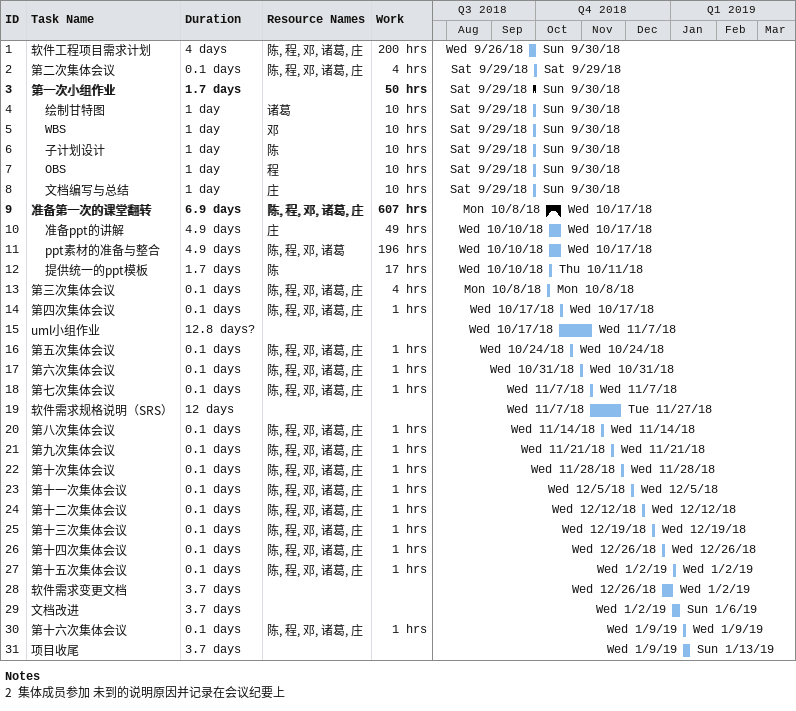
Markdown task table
| ID | Level | Task | Duration | Start | Finish | Resources | Work (h) |
|---|---|---|---|---|---|---|---|
| 1 | 1 | 软件工程项目需求计划 | 4d | 2018-09-26 | 2018-09-30 | 陈, 程, 邓, 诸葛, 庄 | 200 |
| 2 | 1 | 第二次集体会议 | 0.1d | 2018-09-29 | 2018-09-29 | 陈, 程, 邓, 诸葛, 庄 | 4 |
| 3 | 1 | **第一次小组作业** | 1.7d | 2018-09-29 | 2018-09-30 |  | 50 |
| 4 | 2 | 绘制甘特图 | 1d | 2018-09-29 | 2018-09-30 | 诸葛 | 10 |
| 5 | 2 | WBS | 1d | 2018-09-29 | 2018-09-30 | 邓 | 10 |
| 6 | 2 | 子计划设计 | 1d | 2018-09-29 | 2018-09-30 | 陈 | 10 |
| 7 | 2 | OBS | 1d | 2018-09-29 | 2018-09-30 | 程 | 10 |
| 8 | 2 | 文档编写与总结 | 1d | 2018-09-29 | 2018-09-30 | 庄 | 10 |
| 9 | 1 | **准备第一次的课堂翻转** | 6.9d | 2018-10-08 | 2018-10-17 | 陈, 程, 邓, 诸葛, 庄 | 607 |
| 10 | 2 | 准备ppt的讲解 | 4.9d | 2018-10-10 | 2018-10-17 | 庄 | 49 |
| 11 | 2 | ppt素材的准备与整合 | 4.9d | 2018-10-10 | 2018-10-17 | 陈, 程, 邓, 诸葛 | 196 |
| 12 | 2 | 提供统一的ppt模板 | 1.7d | 2018-10-10 | 2018-10-11 | 陈 | 17 |
| 13 | 1 | 第三次集体会议 | 0.1d | 2018-10-08 | 2018-10-08 | 陈, 程, 邓, 诸葛, 庄 | 4 |
| 14 | 1 | 第四次集体会议 | 0.1d | 2018-10-17 | 2018-10-17 | 陈, 程, 邓, 诸葛, 庄 | 1 |
| 15 | 1 | uml小组作业 | 12.8d? | 2018-10-17 | 2018-11-07 |  |  |
| 16 | 1 | 第五次集体会议 | 0.1d | 2018-10-24 | 2018-10-24 | 陈, 程, 邓, 诸葛, 庄 | 1 |
| 17 | 1 | 第六次集体会议 | 0.1d | 2018-10-31 | 2018-10-31 | 陈, 程, 邓, 诸葛, 庄 | 1 |
| 18 | 1 | 第七次集体会议 | 0.1d | 2018-11-07 | 2018-11-07 | 陈, 程, 邓, 诸葛, 庄 | 1 |
| 19 | 1 | 软件需求规格说明（SRS） | 12d | 2018-11-07 | 2018-11-27 |  |  |
| 20 | 1 | 第八次集体会议 | 0.1d | 2018-11-14 | 2018-11-14 | 陈, 程, 邓, 诸葛, 庄 | 1 |
| 21 | 1 | 第九次集体会议 | 0.1d | 2018-11-21 | 2018-11-21 | 陈, 程, 邓, 诸葛, 庄 | 1 |
| 22 | 1 | 第十次集体会议 | 0.1d | 2018-11-28 | 2018-11-28 | 陈, 程, 邓, 诸葛, 庄 | 1 |
| 23 | 1 | 第十一次集体会议 | 0.1d | 2018-12-05 | 2018-12-05 | 陈, 程, 邓, 诸葛, 庄 | 1 |
| 24 | 1 | 第十二次集体会议 | 0.1d | 2018-12-12 | 2018-12-12 | 陈, 程, 邓, 诸葛, 庄 | 1 |
| 25 | 1 | 第十三次集体会议 | 0.1d | 2018-12-19 | 2018-12-19 | 陈, 程, 邓, 诸葛, 庄 | 1 |
| 26 | 1 | 第十四次集体会议 | 0.1d | 2018-12-26 | 2018-12-26 | 陈, 程, 邓, 诸葛, 庄 | 1 |
| 27 | 1 | 第十五次集体会议 | 0.1d | 2019-01-02 | 2019-01-02 | 陈, 程, 邓, 诸葛, 庄 | 1 |
| 28 | 1 | 软件需求变更文档 | 3.7d | 2018-12-26 | 2019-01-02 |  |  |
| 29 | 1 | 文档改进 | 3.7d | 2019-01-02 | 2019-01-06 |  |  |
| 30 | 1 | 第十六次集体会议 | 0.1d | 2019-01-09 | 2019-01-09 | 陈, 程, 邓, 诸葛, 庄 | 1 |
| 31 | 1 | 项目收尾 | 3.7d | 2019-01-09 | 2019-01-13 |  |  |

Notes
- 2: 集体成员参加 未到的说明原因并记录在会议纪要上
